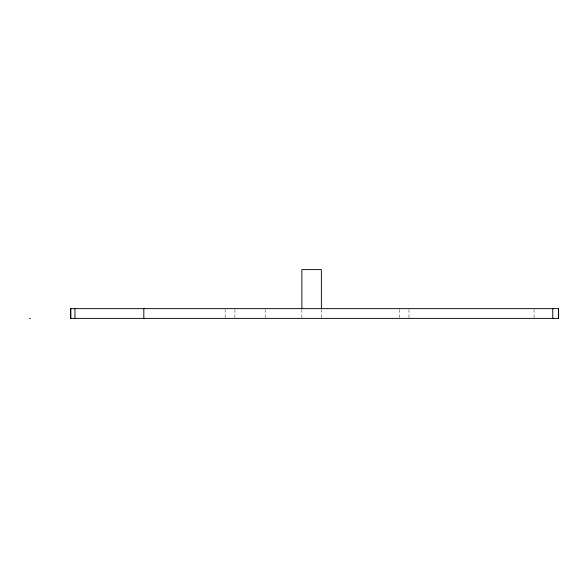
<?xml version="1.0" encoding="UTF-8"?>
<svg xmlns="http://www.w3.org/2000/svg" width="588" height="588" viewBox="0 0 588 588"><rect width="100%" height="100%" fill="white"/><g stroke="black" fill="none" stroke-linecap="round" stroke-linejoin="round"><path stroke-width="0.44" stroke-dasharray="2.94 2.21" d="M534.073 309.523L534.073 317.505M408.983 309.523L408.983 318.387M399.23 309.523L399.23 318.387M321.386 309.523L321.386 317.505M301.872 309.523L301.872 318.387M265.173 309.523L265.173 317.505M234.906 309.523L234.906 318.387M225.153 309.523L225.153 318.387"/><path stroke-width="0.88" d="M29.4 318.387L30.355 318.387M558.46 308.634L558.46 318.387M552.764 308.634L552.764 318.387M321.386 308.634L321.386 269.613L301.872 269.613L301.872 308.634M143.817 308.634L143.817 318.387M74.955 308.634L74.955 318.387M70.788 308.634L70.788 318.387M558.6 308.634L70.648 308.634L70.648 318.387L558.6 318.387L558.6 308.634"/></g></svg>
